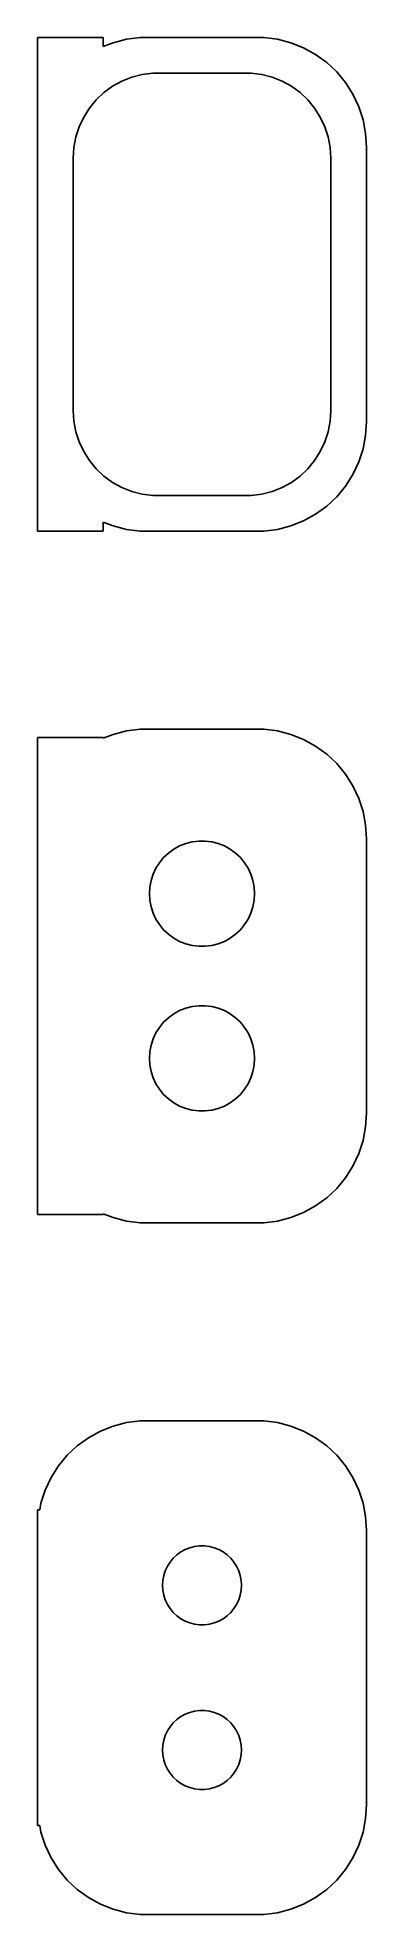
# Model space of a CAD drawing. Header units: metres. Extents: x -7.5 to 7.5, y 51.8 to 137.2.
import ezdxf

# ---------------------------------------------------------------- set-up
doc = ezdxf.new("R2010")
doc.units = ezdxf.units.M

msp = doc.modelspace()

# ---------------------------------------------------------------- linework, layer by layer
for p, q in [((-4.5, 137.24), (-7.5, 137.24)), ((-7.5, 137.24), (-7.5, 114.76)), ((-4.5, 136.825), (-4.5, 137.24)), ((-4.04507, 137.005), (-4.5, 136.825)), ((-3.4369, 137.161), (-4.04507, 137.005)), ((-2.81395, 137.24), (-3.4369, 137.161)), ((2.81395, 137.24), (-2.81395, 137.24)), ((3.4369, 137.161), (2.81395, 137.24)), ((4.04507, 137.005), (3.4369, 137.161)), ((4.62889, 136.774), (4.04507, 137.005)), ((5.17912, 136.472), (4.62889, 136.774)), ((5.68712, 136.103), (5.17912, 136.472)), ((6.14484, 135.673), (5.68712, 136.103)), ((-4.07506, 135.02), (-3.64888, 135.254)), ((-3.64888, 135.254), (-3.1967, 135.433)), ((-3.1967, 135.433), (-2.72565, 135.554)), ((-2.72565, 135.554), (-2.24316, 135.615)), ((-2.24316, 135.615), (2.24316, 135.615)), ((2.24316, 135.615), (2.72565, 135.554)), ((2.72565, 135.554), (3.1967, 135.433)), ((3.1967, 135.433), (3.64888, 135.254)), ((3.64888, 135.254), (4.07506, 135.02)), ((6.54507, 135.189), (6.14484, 135.673)), ((6.88153, 134.659), (6.54507, 135.189)), ((-5.13301, 134.026), (-4.82301, 134.401)), ((-4.82301, 134.401), (-4.46851, 134.734)), ((-4.46851, 134.734), (-4.07506, 135.02)), ((4.07506, 135.02), (4.46851, 134.734)), ((4.46851, 134.734), (4.82301, 134.401)), ((4.82301, 134.401), (5.13301, 134.026)), ((7.14888, 134.091), (6.88153, 134.659)), ((-5.60068, 133.176), (-5.3936, 133.616)), ((-5.3936, 133.616), (-5.13301, 134.026)), ((5.13301, 134.026), (5.3936, 133.616)), ((5.3936, 133.616), (5.60068, 133.176)), ((7.34291, 133.493), (7.14888, 134.091)), ((7.46057, 132.877), (7.34291, 133.493)), ((-5.84209, 132.235), (-5.75096, 132.713)), ((-5.75096, 132.713), (-5.60068, 133.176)), ((5.60068, 133.176), (5.75096, 132.713)), ((5.75096, 132.713), (5.84209, 132.235)), ((7.5, 132.25), (7.46057, 132.877)), ((-5.87262, 131.75), (-5.84209, 132.235)), ((-5.87262, 120.25), (-5.87262, 131.75)), ((5.84209, 132.235), (5.87262, 131.75)), ((5.87262, 131.75), (5.87262, 120.25)), ((7.5, 119.75), (7.5, 132.25)), ((-5.84209, 119.765), (-5.87262, 120.25)), ((-5.75096, 119.287), (-5.84209, 119.765)), ((5.84209, 119.765), (5.75096, 119.287)), ((5.87262, 120.25), (5.84209, 119.765)), ((7.46057, 119.123), (7.5, 119.75)), ((-5.60068, 118.824), (-5.75096, 119.287)), ((-5.3936, 118.384), (-5.60068, 118.824)), ((5.60068, 118.824), (5.3936, 118.384)), ((5.75096, 119.287), (5.60068, 118.824)), ((7.34291, 118.507), (7.46057, 119.123)), ((-5.13301, 117.974), (-5.3936, 118.384)), ((-4.82301, 117.599), (-5.13301, 117.974)), ((5.13301, 117.974), (4.82301, 117.599)), ((5.3936, 118.384), (5.13301, 117.974)), ((7.14888, 117.909), (7.34291, 118.507)), ((-4.46851, 117.266), (-4.82301, 117.599)), ((-4.07506, 116.98), (-4.46851, 117.266)), ((4.46851, 117.266), (4.07506, 116.98)), ((4.82301, 117.599), (4.46851, 117.266)), ((6.54507, 116.811), (6.88153, 117.341)), ((6.88153, 117.341), (7.14888, 117.909)), ((-3.64888, 116.746), (-4.07506, 116.98)), ((-3.1967, 116.567), (-3.64888, 116.746)), ((-2.72565, 116.446), (-3.1967, 116.567)), ((-2.24316, 116.385), (-2.72565, 116.446)), ((2.24316, 116.385), (-2.24316, 116.385)), ((2.72565, 116.446), (2.24316, 116.385)), ((3.1967, 116.567), (2.72565, 116.446)), ((3.64888, 116.746), (3.1967, 116.567)), ((4.07506, 116.98), (3.64888, 116.746)), ((5.68712, 115.897), (6.14484, 116.327)), ((6.14484, 116.327), (6.54507, 116.811)), ((4.62889, 115.226), (5.17912, 115.528)), ((5.17912, 115.528), (5.68712, 115.897)), ((-7.5, 114.76), (-4.5, 114.76)), ((-4.5, 115.175), (-4.04507, 114.995)), ((-4.5, 114.76), (-4.5, 115.175)), ((-4.04507, 114.995), (-3.4369, 114.839)), ((-3.4369, 114.839), (-2.81395, 114.76)), ((-2.81395, 114.76), (2.81395, 114.76)), ((2.81395, 114.76), (3.4369, 114.839)), ((3.4369, 114.839), (4.04507, 114.995)), ((4.04507, 114.995), (4.62889, 115.226)), ((-4.5, 105.365), (-7.5, 105.365)), ((-7.5, 105.365), (-7.5, 83.6352)), ((-4.04507, 105.505), (-4.5, 105.325)), ((-4.5, 105.325), (-4.5, 105.365)), ((-3.4369, 105.661), (-4.04507, 105.505)), ((-2.81395, 105.74), (-3.4369, 105.661)), ((2.81395, 105.74), (-2.81395, 105.74)), ((3.4369, 105.661), (2.81395, 105.74)), ((4.04507, 105.505), (3.4369, 105.661)), ((4.62889, 105.274), (4.04507, 105.505)), ((5.17912, 104.972), (4.62889, 105.274)), ((5.68712, 104.603), (5.17912, 104.972)), ((6.14484, 104.173), (5.68712, 104.603)), ((6.54507, 103.689), (6.14484, 104.173)), ((6.88153, 103.159), (6.54507, 103.689)), ((7.14888, 102.591), (6.88153, 103.159)), ((7.34291, 101.993), (7.14888, 102.591)), ((7.46057, 101.377), (7.34291, 101.993)), ((7.5, 100.75), (7.46057, 101.377)), ((-1.74951, 99.8929), (-1.52982, 100.099)), ((-1.52982, 100.099), (-1.28598, 100.276)), ((-1.28598, 100.276), (-1.02187, 100.422)), ((-1.02187, 100.422), (-0.741638, 100.533)), ((-0.741638, 100.533), (-0.449707, 100.607)), ((-0.449707, 100.607), (-0.150696, 100.645)), ((-0.150696, 100.645), (0.150696, 100.645)), ((0.150696, 100.645), (0.449707, 100.607)), ((0.449707, 100.607), (0.741638, 100.533)), ((0.741638, 100.533), (1.02187, 100.422)), ((1.02187, 100.422), (1.28598, 100.276)), ((1.28598, 100.276), (1.52982, 100.099)), ((1.52982, 100.099), (1.74951, 99.8929)), ((7.5, 88.25), (7.5, 100.75)), ((-2.23146, 99.1335), (-2.10313, 99.4062)), ((-2.10313, 99.4062), (-1.94164, 99.6607)), ((-1.94164, 99.6607), (-1.74951, 99.8929)), ((1.74951, 99.8929), (1.94164, 99.6607)), ((1.94164, 99.6607), (2.10313, 99.4062)), ((2.10313, 99.4062), (2.23146, 99.1335)), ((-2.39999, 98.25), (-2.38107, 98.5508)), ((-2.38107, 98.5508), (-2.32458, 98.8468)), ((-2.32458, 98.8468), (-2.23146, 99.1335)), ((2.23146, 99.1335), (2.32458, 98.8468)), ((2.32458, 98.8468), (2.38107, 98.5508)), ((2.38107, 98.5508), (2.39999, 98.25)), ((-2.38107, 97.9492), (-2.39999, 98.25)), ((-2.32458, 97.6531), (-2.38107, 97.9492)), ((-2.23146, 97.3665), (-2.32458, 97.6531)), ((2.32458, 97.6531), (2.23146, 97.3665)), ((2.38107, 97.9492), (2.32458, 97.6531)), ((2.39999, 98.25), (2.38107, 97.9492)), ((-2.10313, 97.0938), (-2.23146, 97.3665)), ((-1.94164, 96.8393), (-2.10313, 97.0938)), ((-1.74951, 96.6071), (-1.94164, 96.8393)), ((-1.52982, 96.4008), (-1.74951, 96.6071)), ((1.74951, 96.6071), (1.52982, 96.4008)), ((1.94164, 96.8393), (1.74951, 96.6071)), ((2.10313, 97.0938), (1.94164, 96.8393)), ((2.23146, 97.3665), (2.10313, 97.0938)), ((-1.28598, 96.2236), (-1.52982, 96.4008)), ((-1.02187, 96.0784), (-1.28598, 96.2236)), ((-0.741638, 95.9675), (-1.02187, 96.0784)), ((-0.449707, 95.8925), (-0.741638, 95.9675)), ((-0.150696, 95.8547), (-0.449707, 95.8925)), ((0.150696, 95.8547), (-0.150696, 95.8547)), ((0.449707, 95.8925), (0.150696, 95.8547)), ((0.741638, 95.9675), (0.449707, 95.8925)), ((1.02187, 96.0784), (0.741638, 95.9675)), ((1.28598, 96.2236), (1.02187, 96.0784)), ((1.52982, 96.4008), (1.28598, 96.2236)), ((-1.94164, 92.1607), (-1.74951, 92.3929)), ((-1.74951, 92.3929), (-1.52982, 92.5992)), ((-1.52982, 92.5992), (-1.28598, 92.7764)), ((-1.28598, 92.7764), (-1.02187, 92.9216)), ((-1.02187, 92.9216), (-0.741638, 93.0325)), ((-0.741638, 93.0325), (-0.449707, 93.1075)), ((-0.449707, 93.1075), (-0.150696, 93.1453)), ((-0.150696, 93.1453), (0.150696, 93.1453)), ((0.150696, 93.1453), (0.449707, 93.1075)), ((0.449707, 93.1075), (0.741638, 93.0325)), ((0.741638, 93.0325), (1.02187, 92.9216)), ((1.02187, 92.9216), (1.28598, 92.7764)), ((1.28598, 92.7764), (1.52982, 92.5992)), ((1.52982, 92.5992), (1.74951, 92.3929)), ((1.74951, 92.3929), (1.94164, 92.1607)), ((-2.32458, 91.3469), (-2.23146, 91.6335)), ((-2.23146, 91.6335), (-2.10313, 91.9062)), ((-2.10313, 91.9062), (-1.94164, 92.1607)), ((1.94164, 92.1607), (2.10313, 91.9062)), ((2.10313, 91.9062), (2.23146, 91.6335)), ((2.23146, 91.6335), (2.32458, 91.3469)), ((-2.39999, 90.75), (-2.38107, 91.0508)), ((-2.38107, 90.4492), (-2.39999, 90.75)), ((-2.38107, 91.0508), (-2.32458, 91.3469)), ((2.32458, 91.3469), (2.38107, 91.0508)), ((2.38107, 91.0508), (2.39999, 90.75)), ((2.39999, 90.75), (2.38107, 90.4492)), ((-2.32458, 90.1532), (-2.38107, 90.4492)), ((-2.23146, 89.8665), (-2.32458, 90.1532)), ((-2.10313, 89.5938), (-2.23146, 89.8665)), ((2.23146, 89.8665), (2.10313, 89.5938)), ((2.32458, 90.1532), (2.23146, 89.8665)), ((2.38107, 90.4492), (2.32458, 90.1532)), ((-1.94164, 89.3393), (-2.10313, 89.5938)), ((-1.74951, 89.1071), (-1.94164, 89.3393)), ((-1.52982, 88.9008), (-1.74951, 89.1071)), ((-1.28598, 88.7236), (-1.52982, 88.9008)), ((1.52982, 88.9008), (1.28598, 88.7236)), ((1.74951, 89.1071), (1.52982, 88.9008)), ((1.94164, 89.3393), (1.74951, 89.1071)), ((2.10313, 89.5938), (1.94164, 89.3393)), ((-1.02187, 88.5784), (-1.28598, 88.7236)), ((-0.741638, 88.4675), (-1.02187, 88.5784)), ((-0.449707, 88.3925), (-0.741638, 88.4675)), ((-0.150696, 88.3547), (-0.449707, 88.3925)), ((0.150696, 88.3547), (-0.150696, 88.3547)), ((0.449707, 88.3925), (0.150696, 88.3547)), ((0.741638, 88.4675), (0.449707, 88.3925)), ((1.02187, 88.5784), (0.741638, 88.4675)), ((1.28598, 88.7236), (1.02187, 88.5784)), ((7.46057, 87.6233), (7.5, 88.25)), ((7.34291, 87.0066), (7.46057, 87.6233)), ((6.88153, 85.8412), (7.14888, 86.4094)), ((7.14888, 86.4094), (7.34291, 87.0066)), ((6.54507, 85.3111), (6.88153, 85.8412)), ((5.68712, 84.3974), (6.14484, 84.8273)), ((6.14484, 84.8273), (6.54507, 85.3111)), ((4.62889, 83.7259), (5.17912, 84.0284)), ((5.17912, 84.0284), (5.68712, 84.3974)), ((-7.5, 83.6352), (-4.5, 83.6352)), ((-4.5, 83.6352), (-4.5, 83.6748)), ((-4.5, 83.6748), (-4.04507, 83.4947)), ((-4.04507, 83.4947), (-3.4369, 83.3386)), ((-3.4369, 83.3386), (-2.81395, 83.2599)), ((-2.81395, 83.2599), (2.81395, 83.2599)), ((2.81395, 83.2599), (3.4369, 83.3386)), ((3.4369, 83.3386), (4.04507, 83.4947)), ((4.04507, 83.4947), (4.62889, 83.7259)), ((-4.62889, 73.7741), (-5.17912, 73.4716)), ((-4.04507, 74.0053), (-4.62889, 73.7741)), ((-3.4369, 74.1614), (-4.04507, 74.0053)), ((-2.81395, 74.2401), (-3.4369, 74.1614)), ((2.81395, 74.2401), (-2.81395, 74.2401)), ((3.4369, 74.1614), (2.81395, 74.2401)), ((4.04507, 74.0053), (3.4369, 74.1614)), ((4.62889, 73.7741), (4.04507, 74.0053)), ((5.17912, 73.4716), (4.62889, 73.7741)), ((-6.14484, 72.6727), (-6.54507, 72.1889)), ((-5.68712, 73.1026), (-6.14484, 72.6727)), ((-5.17912, 73.4716), (-5.68712, 73.1026)), ((5.68712, 73.1026), (5.17912, 73.4716)), ((6.14484, 72.6727), (5.68712, 73.1026)), ((6.54507, 72.1889), (6.14484, 72.6727)), ((-6.54507, 72.1889), (-6.88153, 71.6588)), ((6.88153, 71.6588), (6.54507, 72.1889)), ((-7.14888, 71.0906), (-7.34291, 70.4934)), ((-6.88153, 71.6588), (-7.14888, 71.0906)), ((7.14888, 71.0906), (6.88153, 71.6588)), ((7.34291, 70.4934), (7.14888, 71.0906)), ((-7.39999, 70.1942), (-7.5, 70.1942)), ((-7.5, 70.1942), (-7.5, 55.8058)), ((-7.34291, 70.4934), (-7.39999, 70.1942)), ((7.46057, 69.8767), (7.34291, 70.4934)), ((7.5, 69.25), (7.46057, 69.8767)), ((7.5, 56.75), (7.5, 69.25)), ((-0.766388, 68.3787), (-0.556229, 68.4619)), ((-0.556229, 68.4619), (-0.33728, 68.5181)), ((-0.33728, 68.5181), (-0.113022, 68.5464)), ((-0.113022, 68.5464), (0.113022, 68.5464)), ((0.113022, 68.5464), (0.33728, 68.5181)), ((0.33728, 68.5181), (0.556229, 68.4619)), ((0.556229, 68.4619), (0.766388, 68.3787)), ((-1.67358, 67.4126), (-1.57735, 67.6171)), ((-1.57735, 67.6171), (-1.45622, 67.808)), ((-1.45622, 67.808), (-1.31213, 67.9822)), ((-1.31213, 67.9822), (-1.14735, 68.1369)), ((-1.14735, 68.1369), (-0.964478, 68.2698)), ((-0.964478, 68.2698), (-0.766388, 68.3787)), ((0.766388, 68.3787), (0.964478, 68.2698)), ((0.964478, 68.2698), (1.14735, 68.1369)), ((1.14735, 68.1369), (1.31213, 67.9822)), ((1.31213, 67.9822), (1.45622, 67.808)), ((1.45622, 67.808), (1.57735, 67.6171)), ((1.57735, 67.6171), (1.67358, 67.4126)), ((-1.79999, 66.75), (-1.7858, 66.9756)), ((-1.7858, 66.5244), (-1.79999, 66.75)), ((-1.7858, 66.9756), (-1.74344, 67.1976)), ((-1.74344, 67.1976), (-1.67358, 67.4126)), ((1.67358, 67.4126), (1.74344, 67.1976)), ((1.74344, 67.1976), (1.7858, 66.9756)), ((1.7858, 66.9756), (1.79999, 66.75)), ((1.79999, 66.75), (1.7858, 66.5244)), ((-1.74344, 66.3024), (-1.7858, 66.5244)), ((-1.67358, 66.0874), (-1.74344, 66.3024)), ((-1.57735, 65.8828), (-1.67358, 66.0874)), ((-1.45622, 65.692), (-1.57735, 65.8828)), ((1.57735, 65.8828), (1.45622, 65.692)), ((1.67358, 66.0874), (1.57735, 65.8828)), ((1.74344, 66.3024), (1.67358, 66.0874)), ((1.7858, 66.5244), (1.74344, 66.3024)), ((-1.31213, 65.5178), (-1.45622, 65.692)), ((-1.14735, 65.3631), (-1.31213, 65.5178)), ((-0.964478, 65.2302), (-1.14735, 65.3631)), ((-0.766388, 65.1213), (-0.964478, 65.2302)), ((-0.556229, 65.0381), (-0.766388, 65.1213)), ((-0.33728, 64.9819), (-0.556229, 65.0381)), ((-0.113022, 64.9536), (-0.33728, 64.9819)), ((0.33728, 64.9819), (0.113022, 64.9536)), ((0.556229, 65.0381), (0.33728, 64.9819)), ((0.766388, 65.1213), (0.556229, 65.0381)), ((0.964478, 65.2302), (0.766388, 65.1213)), ((1.14735, 65.3631), (0.964478, 65.2302)), ((1.31213, 65.5178), (1.14735, 65.3631)), ((1.45622, 65.692), (1.31213, 65.5178)), ((0.113022, 64.9536), (-0.113022, 64.9536)), ((-1.14735, 60.6369), (-0.964478, 60.7698)), ((-0.964478, 60.7698), (-0.766388, 60.8787)), ((-0.766388, 60.8787), (-0.556229, 60.9619)), ((-0.556229, 60.9619), (-0.33728, 61.0181)), ((-0.33728, 61.0181), (-0.113022, 61.0464)), ((-0.113022, 61.0464), (0.113022, 61.0464)), ((0.113022, 61.0464), (0.33728, 61.0181)), ((0.33728, 61.0181), (0.556229, 60.9619)), ((0.556229, 60.9619), (0.766388, 60.8787)), ((0.766388, 60.8787), (0.964478, 60.7698)), ((0.964478, 60.7698), (1.14735, 60.6369)), ((-1.74344, 59.6976), (-1.67358, 59.9126)), ((-1.67358, 59.9126), (-1.57735, 60.1172)), ((-1.57735, 60.1172), (-1.45622, 60.308)), ((-1.45622, 60.308), (-1.31213, 60.4822)), ((-1.31213, 60.4822), (-1.14735, 60.6369)), ((1.14735, 60.6369), (1.31213, 60.4822)), ((1.31213, 60.4822), (1.45622, 60.308)), ((1.45622, 60.308), (1.57735, 60.1172)), ((1.57735, 60.1172), (1.67358, 59.9126)), ((1.67358, 59.9126), (1.74344, 59.6976)), ((-1.79999, 59.25), (-1.7858, 59.4756)), ((-1.7858, 59.0244), (-1.79999, 59.25)), ((-1.7858, 59.4756), (-1.74344, 59.6976)), ((-1.74344, 58.8024), (-1.7858, 59.0244)), ((1.74344, 59.6976), (1.7858, 59.4756)), ((1.7858, 59.0244), (1.74344, 58.8024)), ((1.7858, 59.4756), (1.79999, 59.25)), ((1.79999, 59.25), (1.7858, 59.0244)), ((-1.67358, 58.5874), (-1.74344, 58.8024)), ((-1.57735, 58.3829), (-1.67358, 58.5874)), ((-1.45622, 58.192), (-1.57735, 58.3829)), ((-1.31213, 58.0178), (-1.45622, 58.192)), ((1.45622, 58.192), (1.31213, 58.0178)), ((1.57735, 58.3829), (1.45622, 58.192)), ((1.67358, 58.5874), (1.57735, 58.3829)), ((1.74344, 58.8024), (1.67358, 58.5874)), ((-1.14735, 57.8631), (-1.31213, 58.0178)), ((-0.964478, 57.7302), (-1.14735, 57.8631)), ((-0.766388, 57.6213), (-0.964478, 57.7302)), ((-0.556229, 57.5381), (-0.766388, 57.6213)), ((-0.33728, 57.4819), (-0.556229, 57.5381)), ((-0.113022, 57.4536), (-0.33728, 57.4819)), ((0.113022, 57.4536), (-0.113022, 57.4536)), ((0.33728, 57.4819), (0.113022, 57.4536)), ((0.556229, 57.5381), (0.33728, 57.4819)), ((0.766388, 57.6213), (0.556229, 57.5381)), ((0.964478, 57.7302), (0.766388, 57.6213)), ((1.14735, 57.8631), (0.964478, 57.7302)), ((1.31213, 58.0178), (1.14735, 57.8631)), ((7.46057, 56.1233), (7.5, 56.75)), ((-7.5, 55.8058), (-7.39999, 55.8058)), ((-7.39999, 55.8058), (-7.34291, 55.5066)), ((7.34291, 55.5066), (7.46057, 56.1233)), ((-7.34291, 55.5066), (-7.14888, 54.9094)), ((-7.14888, 54.9094), (-6.88153, 54.3412)), ((6.88153, 54.3412), (7.14888, 54.9094)), ((7.14888, 54.9094), (7.34291, 55.5066)), ((-6.88153, 54.3412), (-6.54507, 53.8111)), ((6.54507, 53.8111), (6.88153, 54.3412)), ((-6.54507, 53.8111), (-6.14484, 53.3273)), ((-6.14484, 53.3273), (-5.68712, 52.8974)), ((5.68712, 52.8974), (6.14484, 53.3273)), ((6.14484, 53.3273), (6.54507, 53.8111)), ((-5.68712, 52.8974), (-5.17912, 52.5284)), ((-5.17912, 52.5284), (-4.62889, 52.2259)), ((-4.62889, 52.2259), (-4.04507, 51.9947)), ((4.04507, 51.9947), (4.62889, 52.2259)), ((4.62889, 52.2259), (5.17912, 52.5284)), ((5.17912, 52.5284), (5.68712, 52.8974)), ((-4.04507, 51.9947), (-3.4369, 51.8386)), ((-3.4369, 51.8386), (-2.81395, 51.7599)), ((-2.81395, 51.7599), (2.81395, 51.7599)), ((2.81395, 51.7599), (3.4369, 51.8386)), ((3.4369, 51.8386), (4.04507, 51.9947))]:
    msp.add_line(p, q)

doc.saveas('drawing.dxf')
